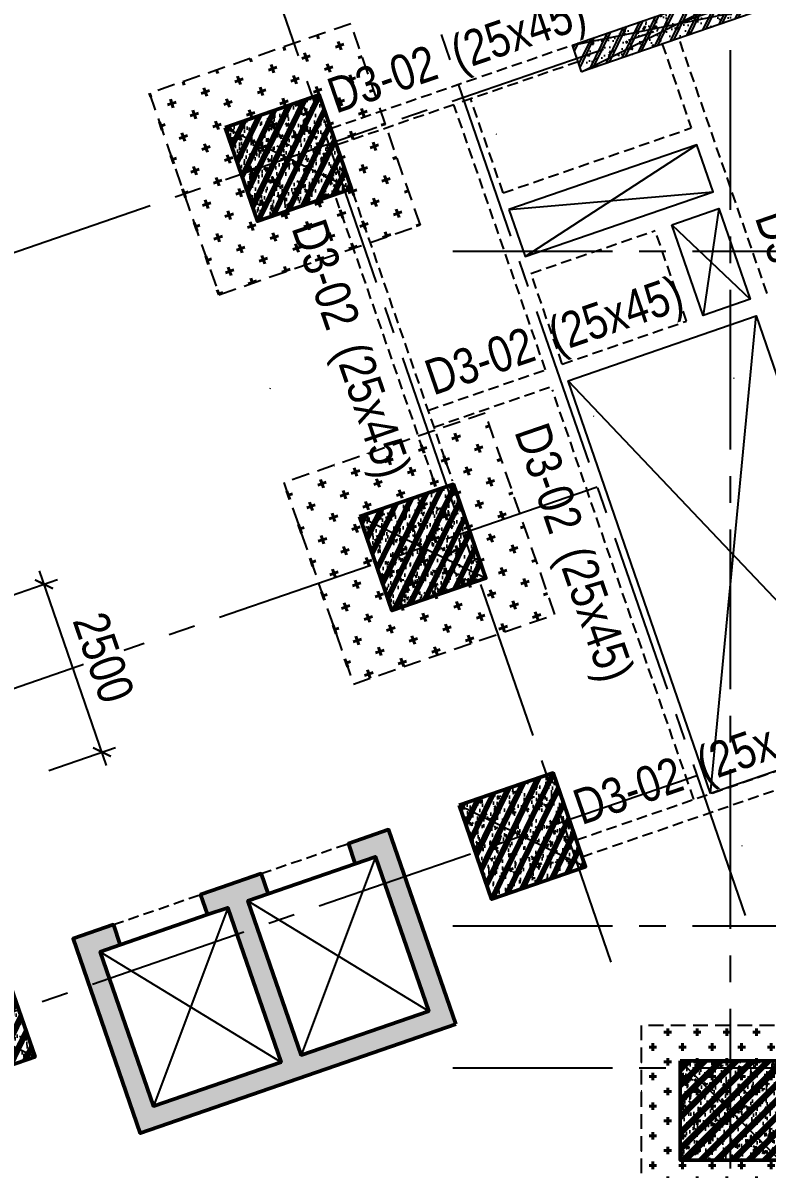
# Model space of a CAD drawing. Header units: millimetres. Extents: x -80883 to 1826631, y -376836 to 309394.
# Drawn here: x 1351132 to 1361608, y -328750 to -312610 of the extents above; entities that cross this region are included whole.
import ezdxf
from ezdxf.enums import TextEntityAlignment as Align

# ---------------------------------------------------------------- set-up
doc = ezdxf.new("R2010")
doc.units = ezdxf.units.MM
doc.header["$LTSCALE"] = 100
doc.header["$PDMODE"] = 32
doc.header["$PDSIZE"] = 2.5
for name, pattern in [('CENTER2', [1.125, 0.75, -0.125, 0.125, -0.125]), ('DASHED', [4.5, 3, -1.5]), ('HIDDEN', [0.375, 0.25, -0.125])]:
    doc.linetypes.add(name, pattern=pattern)
for name, color, linetype, lineweight in [('0-Hatch', 250, 'Continuous', 40), ('ccu12-Tencaukien', 9, 'Continuous', 15), ('KT-Net cot vach', 6, 'Continuous', 50), ('ST_MBDV Cot vach 220805$0$Xref_ST_MBDV Cot vach 30.7.2022$0$KT-Net cot vach', 6, 'Continuous', 50)]:
    doc.layers.add(name, color=color, linetype=linetype, lineweight=lineweight)
for name, color, linetype in [('0-khuat', 3, 'HIDDEN'), ('ccu11-Khuat', 9, 'DASHED'), ('ccu11-Manh', 8, 'Continuous'), ('ccu11-Thay', 7, 'Continuous'), ('ccu12-Manh', 8, 'Continuous'), ('ccu12-Text', 31, 'Continuous'), ('ccu12-Truc', 13, 'CENTER2'), ('KC2-DIM', 251, 'Continuous'), ('KT-Hatch', 251, 'Continuous'), ('Xref_ST_MBDV Cot vach 30.7.2022|Xref_ST_MBDV Cot vach 30.7.2022|Xref_ST_MBDV Cot vach 30.7.2022|Xref_ST_MBDV Cot vach 30.7.2022|KC-Betong', 6, 'Continuous')]:
    doc.layers.add(name, color=color, linetype=linetype)
doc.styles.add('Arial Narrow', font='ARIALN.TTF')
doc.dimstyles.new('ccu12-200', dxfattribs={"dimscale": 200, "dimtxt": 2.5, "dimasz": 1, "dimexe": 1, "dimexo": 2, "dimgap": 1, "dimtad": 1, "dimdec": 0, "dimrnd": 5, "dimdsep": 46, "dimtxsty": 'Arial Narrow', "dimblk": 'ARCHTICK', "dimcen": -1, "dimdle": 1, "dimclrd": 256, "dimclre": 256, "dimclrt": 3, "dimadec": 0, "dimazin": 2, "dimtfac": 0.1, "dimtdec": 0, "dimtmove": 0, "dimatfit": 1, "dimldrblk": 'ARCHTICK', "dimfxl": 1, "dimtvp": 0.8333333333333334, "dimtolj": 1, "dimtzin": 12, "dimarcsym": 0})

# ---------------------------------------------------------------- blocks, each defined once
blk = doc.blocks.new('Grid-ST-flat-3')
at = {"layer": 'ccu12-Truc', "ltscale": 30}
for p, q in [((354060.2251921427, -35261.67722702224), (370215.9049475128, -82056.07930523856)), ((352169.7243788355, -35914.36909527634), (368325.4041342058, -82708.77117349271)), ((377787.2916931124, -66547.80383867014), (314639.543147344, -88349.44587364572)), ((369999.3874795342, -69862.92378625314), (369999.3874795342, -104409.5824195731)), ((366096.2468389632, -72696.27186137123), (425824.0468604062, -72696.27186137007)), ((368131.1051668772, -76017.52440288517), (316532.349566273, -93831.89823189395)), ((369534.392683656, -80082.1011514843), (317935.6370837545, -97896.47498025041)), ((366096.2468389795, -82196.27186137065), (425824.0468603974, -82196.27186136972)), ((366096.2468389806, -84196.27186137141), (425824.046860399, -84196.27186136867))]:
    blk.add_line(p, q, dxfattribs=at)
blk = doc.blocks.new('LOI-KD-PN')
at = {"layer": 'KT-Hatch'}
h = blk.add_hatch(dxfattribs=at)
h.set_pattern_fill('BTCT', color=256, scale=40, angle=-70.9528620460035)
h.set_pattern_definition([(339.0471379539965, (-24757.93628041632, -32875.87870174611), (69.90338528047701, -279.3877533547662), [29.99999999999986, -329.9999999999978]), (284.0471379539965, (-24757.93628041632, -32875.87870174611), (266.2915946709811, 150.6518396180941), [23.99999999999998, -263.9999999999996]), (29.49853795399646, (-24752.11099682283, -32899.16101321549), (336.1948768307957, -128.7361747717526), [25.49607599999999, -280.4568447999998]), (335.2313379539966, (-24682.31624788418, -32849.771027015), (76.73314454503657, -425.1305970221304), [45, -495]), (25.6827379539964, (-24675.92184145399, -32885.19858062902), (490.3234749361438, -226.2363583837528), [38.24411519999997, -420.6851999999998]), (280.2313379539964, (-24682.31624788418, -32849.771027015), (490.3236516953235, -226.2359755744279), [35.99999999999994, -395.9999999999995]), (310.0471379539965, (-24688.16741865175, -32894.10796196375), (-74.31099224333833, -278.2478686892407), [30, -330]), (255.0471379539965, (-24688.16741865175, -32894.10796196375), (305.9413376994765, 2.662340959559032), [24, -264]), (0.4985379539964835, (-24694.36001613969, -32917.29528043285), (231.6301287124563, -275.5857060422185), [25.496076, -280.4568447999999]), (326.5471379539965, (-24757.93628041632, -32875.87870174611), (127.4545480190627, 38.85777900570818), [0, -260.7999999999999, 0, -267.9999999999999, 0, -264.9999999999999]), (296.5471379539965, (-24757.93628041632, -32875.87870174611), (183.4678019936752, -47.98077147784922), [0, -152.8, 0, -254.8, 0, -101]), (256.5471379539965, (-24787.04633774143, -32791.56236547302), (61.15631196729443, -204.7826262224386), [0, -99.9999999999995, 0, -311.999999999998, 0, -413.999999999998]), (246.5471379539965, (-24800.1001751069, -32753.752349207), (113.9778841873155, -207.4352439007965), [0, -129.9999999999991, 0, -207.1999999999991, 0, -293.9999999999981]), (334.0471379539965, (-24757.93628041632, -32875.87870174611), (65.64473241281162, 134.8731593255321), []), (334.0471379539965, (-24734.86013815063, -32942.71799888002), (65.64473241281162, 134.8731593255321), [])])
h.paths.add_polyline_path([(-6308.869921613485, -9184.98418606416), (-7255.273130617104, -6443.758006780699), (-7822.423374606762, -6639.565567264159), (-7724.5195943648, -6923.140689258988), (-7440.944472370204, -6825.236909017258), (-6690.348823850043, -8999.312844310945), (-8486.324596484192, -9619.370119175175), (-9236.920245003887, -7445.294183881546), (-8953.34512300929, -7347.390403639816), (-9051.248903250787, -7063.815281644987), (-9618.399147240445, -7259.622842128447), (-9901.974269235507, -7357.526622370176), (-9804.070488993544, -7641.101744364947), (-9520.495366998948, -7543.197964123276), (-8769.899718478788, -9717.273899416905), (-10565.87549111294, -10337.33117428113), (-11316.47113963263, -8163.255238987505), (-11032.89601763804, -8065.351458745776), (-11130.79979787953, -7781.776336750947), (-11697.95004186919, -7977.583897234348), (-10751.54683286604, -10718.81007651769)])
at = {"layer": 'ccu11-Khuat', "color": 6, "ltscale": 0.5}
for points, elevation in [([(-9051.25256760791, -7063.816542801389), (-7822.427037743386, -6639.566831955221)], -1.492553393741515e-05), ([(-11130.80346101616, -7781.777601442009), (-9901.974269235507, -7357.52662237006)], -2.081220072082427e-08)]:
    blk.add_lwpolyline(points, dxfattribs=dict(at, elevation=elevation))
at = {"layer": 'KC2-DIM', "color": 252, "ltscale": 0.5, "elevation": -2.081220072082427e-08}
for points in [[(-7440.944472370204, -6825.236909017258), (-8486.324596484192, -9619.370119175117)], [(-9520.495366998948, -7543.197964123276), (-10565.87549111294, -10337.33117428113)], [(-9236.920245003887, -7445.294183881488), (-6690.348823850043, -8999.312844310887)], [(-11316.47113963263, -8163.255238987505), (-8769.899718478788, -9717.273899416905)]]:
    blk.add_lwpolyline(points, dxfattribs=at)
at = {"layer": 'ST_MBDV Cot vach 220805$0$Xref_ST_MBDV Cot vach 30.7.2022$0$KT-Net cot vach', "elevation": -2.081220072082427e-08}
blk.add_lwpolyline([(-6308.869921613485, -9184.98418606416), (-7255.273130617104, -6443.758006780699), (-7822.423374606762, -6639.565567264159), (-7724.5195943648, -6923.140689258988), (-7440.944472370204, -6825.236909017258), (-6690.348823850043, -8999.312844310945), (-8486.324596484192, -9619.370119175175), (-9236.920245003887, -7445.294183881546), (-8953.34512300929, -7347.390403639816), (-9051.248903250787, -7063.815281644987), (-9618.399147240445, -7259.622842128447), (-9901.974269235507, -7357.526622370176), (-9804.070488993544, -7641.101744364947), (-9520.495366998948, -7543.197964123276), (-8769.899718478788, -9717.273899416905), (-10565.87549111294, -10337.33117428113), (-11316.47113963263, -8163.255238987505), (-11032.89601763804, -8065.351458745776), (-11130.79979787953, -7781.776336750947), (-11697.95004186919, -7977.583897234348), (-10751.54683286604, -10718.81007651769)], close=True, dxfattribs=at)
at = {"layer": 'ST_MBDV Cot vach 220805$0$Xref_ST_MBDV Cot vach 30.7.2022$0$KT-Net cot vach', "color": 6, "elevation": -2.081220072082427e-08}
for points in [[(-8953.348786145682, -7347.39166833082), (-7724.5195943648, -6923.140689258988)], [(-11032.89968077466, -8065.352723436838), (-9804.070488993544, -7641.101744364889)]]:
    blk.add_lwpolyline(points, dxfattribs=at)
blk = doc.blocks.new('*U151')
h = blk.add_hatch()
h.set_pattern_fill('VATLIEU04', color=250, scale=40, style=0, pattern_type=2)
h.set_pattern_definition([(49.99999999999999, (550, -550), (286.9040730403014, -25.10085399303804), [30, -330]), (355, (550, -550), (-55.50053344520001, 300.8768534800047), [24, -264]), (100.4514, (573.908672, -552.091736), (231.4037526856086, 275.7758168243814), [25.496076, -280.4568448]), (46.18420000000001, (550, -470), (426.8964194502578, -66.20760573160723), [45, -495]), (96.6356, (585.574698, -475.5173228), (373.8650822194813, 389.6471483601767), [38.2441152, -420.6852]), (351.1842, (550, -470), (373.8647780534509, 389.6474403701299), [36, -396]), (21, (590, -490), (238.7628208473847, -161.0475562661355), [30, -330]), (326.0000000000001, (590, -490), (97.32613276863269, 290.0600180187412), [24, -264]), (71.4514, (609.8968932, -503.4206424), (336.089051432596, 129.012198683981), [25.496076, -280.4568448]), (37.50000000000001, (550, -550), (4.863942126916267, 133.1575415325246), [0, -260.8, 0, -268, 0, -265]), (7.499999999999999, (550, -550), (105.2278149768594, 157.7646847529441), [0, -152.8, 0, -254.8, 0, -101]), (327.5, (460.8, -550), (213.5289744689636, -9.021948693751902), [0, -100, 0, -312, 0, -414]), (317.5, (420.8, -550), (233.2744677369545, 40.04199293292709), [0, -130, 0, -207.2, 0, -294]), (45, (550, -550), (-120.2081528017131, 120.2081528017131), []), (45, (550, -501), (-120.2081528017131, 120.2081528017131), [])])
h.paths.add_polyline_path([(-475, 475), (1025, 475), (1025, -1025), (-475, -1025)])
at = {"color": 6, "ltscale": 0.25}
blk.add_lwpolyline([(-475, 475), (1025, 475), (1025, -1025), (-475, -1025)], close=True, dxfattribs=at)
at = {"layer": 'Defpoints', "linetype": 'ByBlock', "ltscale": 30}
for p, q in [((1025, 475), (-475, -1025)), ((-475, 475), (1025, -1025))]:
    blk.add_line(p, q, dxfattribs=at)
blk = doc.blocks.new('*U150')
h = blk.add_hatch()
h.set_pattern_fill('VATLIEU04', color=250, scale=40, style=0, pattern_type=2)
h.set_pattern_definition([(49.99999999999999, (-549.9999999999709, 3049.999999999996), (286.9040730403014, -25.10085399303804), [30, -330]), (355, (-549.9999999999709, 3049.999999999996), (-55.50053344520001, 300.8768534800047), [24, -264]), (100.4514, (-526.0913279999709, 3047.908263999996), (231.4037526856086, 275.7758168243814), [25.496076, -280.4568448]), (46.18420000000001, (-549.9999999999709, 3129.999999999996), (426.8964194502578, -66.20760573160723), [45, -495]), (96.6356, (-514.4253019999708, 3124.482677199996), (373.8650822194813, 389.6471483601767), [38.2441152, -420.6852]), (351.1842, (-549.9999999999709, 3129.999999999996), (373.8647780534509, 389.6474403701299), [36, -396]), (21, (-509.9999999999709, 3109.999999999996), (238.7628208473847, -161.0475562661355), [30, -330]), (326.0000000000001, (-509.9999999999709, 3109.999999999996), (97.32613276863269, 290.0600180187412), [24, -264]), (71.4514, (-490.1031067999709, 3096.579357599996), (336.089051432596, 129.012198683981), [25.496076, -280.4568448]), (37.50000000000001, (-549.9999999999709, 3049.999999999996), (4.863942126916267, 133.1575415325246), [0, -260.8, 0, -268, 0, -265]), (7.499999999999999, (-549.9999999999709, 3049.999999999996), (105.2278149768594, 157.7646847529441), [0, -152.8, 0, -254.8, 0, -101]), (327.5, (-639.1999999999709, 3049.999999999996), (213.5289744689636, -9.021948693751902), [0, -100, 0, -312, 0, -414]), (317.5, (-679.1999999999709, 3049.999999999996), (233.2744677369545, 40.04199293292709), [0, -130, 0, -207.2, 0, -294]), (45, (-549.9999999999709, 3049.999999999996), (-120.2081528017131, 120.2081528017131), []), (45, (-549.9999999999709, 3098.999999999996), (-120.2081528017131, 120.2081528017131), [])])
h.paths.add_polyline_path([(-475, -474.9999999999998), (-75, -475.0000000000038), (-74.9999999999709, 2524.999999999996), (-474.9999999999709, 2525)])
at = {"color": 6, "ltscale": 0.25}
blk.add_lwpolyline([(-475, -474.9999999999998), (-75, -475.0000000000038), (-74.9999999999709, 2524.999999999996), (-474.9999999999709, 2525)], close=True, dxfattribs=at)
at = {"layer": 'Defpoints', "linetype": 'ByBlock', "ltscale": 30}
for p, q in [((-75, -475.0000000000038), (-474.9999999999709, 2525)), ((-475, -474.9999999999998), (-74.9999999999709, 2524.999999999996))]:
    blk.add_line(p, q, dxfattribs=at)
blk = doc.blocks.new('MBDVCOTVACH-T2-T6-PN')
at = {"layer": 'KT-Net cot vach', "xscale": 0.9333333333333333, "yscale": 0.9333333333333333, "zscale": 0.9333333333333333, "rotation": 19.04713795399666}
for p in [(54491.68851601868, -13605.0635552578), (56384.49502914399, -19087.51638321928), (57787.78245082614, -23152.09266241599), (50036.72905755276, -25828.12984658178)]:
    blk.add_blockref('*U151', p, dxfattribs=at)
at = {"layer": 'KT-Net cot vach', "xscale": 0.9333333333333333, "yscale": 0.9333333333333333, "zscale": 0.9333333333333333}
blk.add_blockref('*U151', (60780.13856793079, -26919.94949445577), dxfattribs=at)
at = {"layer": 'Xref_ST_MBDV Cot vach 30.7.2022|Xref_ST_MBDV Cot vach 30.7.2022|Xref_ST_MBDV Cot vach 30.7.2022|Xref_ST_MBDV Cot vach 30.7.2022|KC-Betong', "linetype": 'ByBlock', "xscale": -0.9999999999999989, "rotation": 289.0471379532163}
blk.add_blockref('*U150', (59241.89047800889, -11945.67000419629), dxfattribs=at)
blk = doc.blocks.new('*U693')
at = {"layer": 'ccu12-Tencaukien', "color": 8, "ltscale": 10000}
blk.add_line((360.6565736538532, -155.3215232637356), (354.4065714950475, -155.3215232637356), dxfattribs=at)
at = {"layer": 'ccu12-Text', "color": 2, "style": 'Arial Narrow', "width": 0.8}
blk.add_attdef('SH', text='', height=300, dxfattribs=at).set_placement((275.6048113084853, 5.864471777974813), align=Align.BOTTOM_RIGHT)
at = {"layer": 'ccu12-Text', "color": 31, "style": 'Arial Narrow', "width": 0.8}
for tag, p in [('(', (507.5315725744504, -75.41116959831947)), ('KT', (632.605666770517, -75.41116959831947)), (')', (962.8971199221714, -75.41116959831947))]:
    blk.add_attdef(tag, text='', height=250, dxfattribs=at).set_placement(p, align=Align.BOTTOM_LEFT)
blk = doc.blocks.new('MBKC-T3-PN')
at = {"layer": 'ccu11-Khuat', "ltscale": 0.5}
for p, q in [((61558.627097741, -15668.39530091808, 1.470225069615539e-08), (60318.52392072976, -12076.476669344, 1.470225069615539e-08)), ((55414.48408806371, -13346.46135400923, 1.470225069615539e-08), (58817.38555967016, -12171.61598851287, 1.470225069615539e-08)), ((60082.21131769568, -12158.0631533484, 1.470225069615539e-08), (60490.14381008549, -13339.62637807318, 1.470225069615539e-08)), ((58898.95896343933, -12407.89070506906, 1.470225069615539e-08), (57197.50802297541, -12995.31345847622, 1.470225069615539e-08)), ((58439.30074978946, -16745.3368856507, 1.470225069615539e-08), (57150.25240883045, -13011.6501601864, 1.470225069615539e-08)), ((57843.44267022377, -14253.39499005949, 1.470225069615539e-08), (57386.56410217751, -12930.06104574457, 1.470225069615539e-08)), ((55488.1868349826, -14325.99790990347, 1.470225069615539e-08), (56891.47435171483, -18390.5746585186, 1.470225069615539e-08)), ((55724.49943664484, -14244.41142636869, 1.470225069615539e-08), (57127.78695337707, -18308.98817498382, 1.470225069615539e-08)), ((58675.61335175764, -16663.75040201063, 1.470225069615539e-08), (58235.05779252248, -15387.69548189809, 1.470225069615539e-08)), ((56785.1123454771, -17316.44233691494, 1.470225069615539e-08), (58439.30074978946, -16745.33688565076, 1.470225069615539e-08)), ((56866.69882900827, -17552.75493857864, 1.470225069615539e-08), (58520.88723326987, -16981.64948733203, 1.470225069615539e-08)), ((60527.86993656424, -22794.99257512763, 1.470225069615539e-08), (58537.21581631619, -17028.9446985359, 1.470225069615539e-08)), ((58873.73814879521, -23366.0784705304, 1.470225069615539e-08), (63486.80449040607, -21773.42597347358, 1.470225069615539e-08)), ((58955.32463232987, -23602.39107219275, 1.470225069615539e-08), (63486.8044904063, -22037.90615546209, 1.470225069615539e-08))]:
    blk.add_line(p, q, dxfattribs=at)
at = {"layer": 'ccu11-Khuat', "ltscale": 0.5, "elevation": 1.470225069615539e-08}
for points in [[(58898.96159434132, -12407.88979673787), (57386.56410217751, -12930.06104574451)], [(57150.25240883045, -13011.6501601864), (55496.07320250059, -13582.77304734115)], [(57843.44268598221, -14253.39498461888), (60490.14381040726, -13339.62637796218)], [(58235.05779252248, -15387.69548189809), (59983.77106026118, -14783.95549841161)], [(58675.61335175764, -16663.75040201063), (60424.3266194961, -16060.01041852398), (59983.77106026118, -14783.95549841161)]]:
    blk.add_lwpolyline(points, dxfattribs=at)
at = {"layer": 'ccu11-Manh', "color": 252, "ltscale": 0.5}
for p, q in [((58153.47130898805, -15151.38288023573, 1.470225069615539e-08), (60571.73029362038, -13575.9389797356, 1.470225069615539e-08)), ((57925.02915375819, -14489.7075917219, 1.470225069615539e-08), (60800.17244760622, -14237.61426464701, 1.470225069615539e-08)), ((60881.75893114088, -14473.92686630937, 1.470225069615539e-08), (60660.63922115858, -15978.42393498926, 1.470225069615539e-08)), ((60220.08366192365, -14702.36901487689, 1.470225069615539e-08), (61322.31449037581, -15749.98178642191, 1.470225069615539e-08))]:
    blk.add_line(p, q, dxfattribs=at)
at = {"layer": 'ccu11-Thay', "elevation": 1.470225069615539e-08}
blk.add_lwpolyline([(57925.02915375819, -14489.70759172185), (58153.47130898805, -15151.38288023573), (60800.17244760622, -14237.61426464701), (60571.73029362038, -13575.9389797356), (57925.02916919533, -14489.70758639229)], dxfattribs=at)
for points in [[(60220.08366192365, -14702.36901487689), (60881.75893114088, -14473.92686630937), (61322.31449037581, -15749.98178642191), (60660.63922115858, -15978.42393498926)], [(60764.23894999898, -22713.38661975134), (58757.19985070452, -16900.06299943721), (61403.90097388555, -15986.29438917787), (63410.94008861785, -21799.61800416256)]]:
    blk.add_lwpolyline(points, close=True, dxfattribs=at)
at = {"layer": 'ccu12-Manh', "ltscale": 0.5, "elevation": 1.470225069615539e-08}
for points in [[(60764.2389496339, -22713.38661869394), (61403.90097388532, -15986.29438917781)], [(58757.19985070452, -16900.06299943721), (63410.94008861785, -21799.61800416256)]]:
    blk.add_lwpolyline(points, dxfattribs=at)
blk = doc.blocks.new('MC3000X3000')
at = {"layer": '0-Hatch', "ltscale": 2}
h = blk.add_hatch(dxfattribs=at)
h.set_pattern_fill('CROSS', color=256, scale=1000, style=0)
h.set_pattern_definition([(360, (0, -4.656612873077393e-10), (250, 250), [125, -375]), (90, (62.5, -62.50000000046566), (-250, 250), [125, -375])])
h.paths.add_polyline_path([(7876789.000000002, 1547059), (7876789.000000002, 1550059), (7873789.000000002, 1550059), (7873789.000000002, 1547059)])
at = {"layer": '0-khuat', "ltscale": 10}
blk.add_lwpolyline([(7873789.000000002, 1547059), (7876789.000000002, 1547059), (7876789.000000002, 1550059), (7873789.000000002, 1550059)], close=True, dxfattribs=at)
blk = doc.blocks.new('MBKC-N-T3')
at = {"layer": '0-khuat', "linetype": 'HIDDEN', "ltscale": 10, "rotation": 109.0471379539969}
for p in [(4088615.372785043, -6952534.429600818), (4090508.176760036, -6958016.882802831)]:
    blk.add_blockref('MC3000X3000', p, dxfattribs=at)
at = {"layer": '0-khuat', "linetype": 'HIDDEN', "ltscale": 10, "xscale": 0.8333333333333395, "yscale": 0.8333333333333395, "zscale": 0.8333333333333395, "rotation": 90}
blk.add_blockref('MC3000X3000', (1351502.637806758, -6589967.449499353), dxfattribs=at)
blk = doc.blocks.new('_ARCHTICK')
at = {"color": 0, "linetype": 'ByBlock', "const_width": 0.15}
blk.add_lwpolyline([(-0.5, -0.5), (0.5, 0.5)], dxfattribs=at)
blk = doc.blocks.new('*D1172')
at = {"layer": 'Defpoints', "color": 0, "ltscale": 0.5, "transparency": 16777216}
for p in [(1351429.014865941, -320513.9597743627), (1350302.53883524, -320902.8733688498), (1351118.403394592, -323265.9994807604)]:
    blk.add_point(p, dxfattribs=at)
at = {"layer": 'KC2-DIM', "lineweight": -2, "ltscale": 0.5, "transparency": 16777216}
for p, q in [((1352310.148590042, -323066.135975226), (1351363.745701193, -320324.9096854098)), ((1350680.639013145, -320772.3350393534), (1351618.064954894, -320448.6906096145)), ((1351496.503572498, -323135.461151264), (1352433.929514247, -322811.816721525))]:
    blk.add_line(p, q, dxfattribs=at)
at = {"layer": 'KC2-DIM', "lineweight": -2, "ltscale": 0.5, "transparency": 16777216, "xscale": 200, "yscale": 200, "zscale": 200}
for p, rotation in [((1351429.014865941, -320513.9597743627), 109.0471312622807), ((1352244.879425294, -322877.0858862732), 289.0471312622807)]:
    blk.add_blockref('_ARCHTICK', p, dxfattribs=dict(at, rotation=rotation))
at = {"layer": 'KC2-DIM', "color": 3, "ltscale": 0.5, "transparency": 16777216, "insert": (1352267.306906434, -321546.9419844405), "char_height": 500, "attachment_point": 5, "rotation": 289.0471312622807, "style": 'Arial Narrow', "bg_fill": 3, "box_fill_scale": 1.1, "bg_fill_color": 256, "bg_fill_true_color": 13158600, "bg_fill_transparency": 0}
blk.add_mtext('\\A1;2500', dxfattribs=at)

msp = doc.modelspace()

# ---------------------------------------------------------------- block references
for name, p in [('Grid-ST-flat-3', (991086.621342859, -243129.7985158589)), ('MBKC-N-T3', (1300049.20417807, -300749.4537652719))]:
    msp.add_blockref(name, p)
at = {"layer": 'ccu12-Tencaukien', "extrusion": (4.376655619254604e-07, -9.80437330037572e-07, 0.9999999999994236)}
ref = msp.add_blockref('*U693', (1357289.174823693, -313688.3343759037, -0.2060917978205354), dxfattribs=dict(at, xscale=1.815893337873054, yscale=1.815893337873054, zscale=1.815893337873054, rotation=339.469833737933))
ref.add_attrib('KT', '(25x45)', dxfattribs={"color": 31, "extrusion": (4.376655619254604e-07, -9.80437330037572e-07, 0.9999999999994236), "height": 499.9999999999999, "rotation": 19.02100700350106, "style": 'Arial Narrow'}).set_placement((1357315.35458363, -313431.374416944, 0.9013769278097965), align=Align.BOTTOM_LEFT)
ref.add_attrib('SH', 'D3-02', dxfattribs={"color": 2, "extrusion": (4.376655619254604e-07, -9.80437330037572e-07, 0.9999999999994236), "height": 499.9999999999999, "rotation": 19.02100700350106, "style": 'Arial Narrow'}).set_placement((1357060.31783791, -313522.7735770649, 0.9015880099806107), align=Align.BOTTOM_RIGHT)
at = {"layer": 'ccu12-Tencaukien', "extrusion": (-9.80437330037572e-07, -4.376655619254602e-07, 0.9999999999994236)}
ref = msp.add_blockref('*U693', (1355108.524625957, -317246.7540824109, -2.297617427535458), dxfattribs=dict(at, xscale=1.815893337873054, yscale=1.815893337873054, zscale=1.815893337873054, rotation=249.4698337379082))
ref.add_attrib('KT', '(25x45)', dxfattribs={"color": 31, "extrusion": (-9.80437330037572e-07, -4.376655619254602e-07, 0.9999999999994236), "height": 499.9999999999999, "rotation": 289.0210070006092, "style": 'Arial Narrow'}).set_placement((1355365.484584917, -317272.9338423474, -1.190148701905126), align=Align.BOTTOM_LEFT)
ref.add_attrib('SH', 'D3-02', dxfattribs={"color": 2, "extrusion": (-9.80437330037572e-07, -4.376655619254602e-07, 0.9999999999994236), "height": 499.9999999999999, "rotation": 289.0210070006092, "style": 'Arial Narrow'}).set_placement((1355274.085424797, -317017.8970966272, -1.189937619734311), align=Align.BOTTOM_RIGHT)
ref = msp.add_blockref('*U693', (1361632.199489227, -317100.2293103181, -2.304457671199193), dxfattribs=dict(at, xscale=1.815893337873054, yscale=1.815893337873054, zscale=1.815893337873054, rotation=249.4698337379082))
ref.add_attrib('KT', '(25x45)', dxfattribs={"color": 31, "extrusion": (-9.80437330037572e-07, -4.376655619254602e-07, 0.9999999999994236), "height": 499.9999999999999, "rotation": 289.0210070006092, "style": 'Arial Narrow'}).set_placement((1361889.159448188, -317126.4090702545, -1.196988945568861), align=Align.BOTTOM_LEFT)
ref.add_attrib('SH', 'D3-02', dxfattribs={"color": 2, "extrusion": (-9.80437330037572e-07, -4.376655619254602e-07, 0.9999999999994236), "height": 499.9999999999999, "rotation": 289.0210070006092, "style": 'Arial Narrow'}).set_placement((1361797.760288068, -316871.3723245342, -1.196777863398047), align=Align.BOTTOM_RIGHT)
at = {"layer": 'ccu12-Tencaukien', "extrusion": (4.376655619254604e-07, -9.80437330037572e-07, 0.9999999999994236)}
ref = msp.add_blockref('*U693', (1358659.803302949, -317658.3152822035, -0.201599603456896), dxfattribs=dict(at, xscale=1.815893337873054, yscale=1.815893337873054, zscale=1.815893337873054, rotation=339.469833737933))
ref.add_attrib('KT', '(25x45)', dxfattribs={"color": 31, "extrusion": (4.376655619254604e-07, -9.80437330037572e-07, 0.9999999999994236), "height": 499.9999999999999, "rotation": 19.02100700350106, "style": 'Arial Narrow'}).set_placement((1358685.983062885, -317401.3553232438, 0.9058691221734361), align=Align.BOTTOM_LEFT)
ref.add_attrib('SH', 'D3-02', dxfattribs={"color": 2, "extrusion": (4.376655619254604e-07, -9.80437330037572e-07, 0.9999999999994236), "height": 499.9999999999999, "rotation": 19.02100700350106, "style": 'Arial Narrow'}).set_placement((1358430.946317165, -317492.7544833646, 0.9060802043442501), align=Align.BOTTOM_RIGHT)
at = {"layer": 'ccu12-Tencaukien', "extrusion": (-9.80437330037572e-07, -4.376655619254602e-07, 0.9999999999994236)}
ref = msp.add_blockref('*U693', (1358247.332889372, -320115.9057627963, -2.299819163898336), dxfattribs=dict(at, xscale=1.815893337873054, yscale=1.815893337873054, zscale=1.815893337873054, rotation=249.4698337379082))
ref.add_attrib('KT', '(25x45)', dxfattribs={"color": 31, "extrusion": (-9.80437330037572e-07, -4.376655619254602e-07, 0.9999999999994236), "height": 499.9999999999999, "rotation": 289.0210070006092, "style": 'Arial Narrow'}).set_placement((1358504.292848332, -320142.0855227326, -1.192350438268003), align=Align.BOTTOM_LEFT)
ref.add_attrib('SH', 'D3-02', dxfattribs={"color": 2, "extrusion": (-9.80437330037572e-07, -4.376655619254602e-07, 0.9999999999994236), "height": 499.9999999999999, "rotation": 289.0210070006092, "style": 'Arial Narrow'}).set_placement((1358412.893688213, -319887.0487770123, -1.192139356097189), align=Align.BOTTOM_RIGHT)
at = {"layer": 'ccu12-Tencaukien', "extrusion": (4.376655619254604e-07, -9.80437330037572e-07, 0.9999999999994236)}
ref = msp.add_blockref('*U693', (1360748.428836587, -323707.9515136274, -0.1947541947946249), dxfattribs=dict(at, xscale=1.815893337873054, yscale=1.815893337873054, zscale=1.815893337873054, rotation=339.469833737933))
ref.add_attrib('KT', '(25x45)', dxfattribs={"color": 31, "extrusion": (4.376655619254604e-07, -9.80437330037572e-07, 0.9999999999994236), "height": 499.9999999999999, "rotation": 19.02100700350106, "style": 'Arial Narrow'}).set_placement((1360774.608596523, -323450.9915546677, 0.9127145308357067), align=Align.BOTTOM_LEFT)
ref.add_attrib('SH', 'D3-02', dxfattribs={"color": 2, "extrusion": (4.376655619254604e-07, -9.80437330037572e-07, 0.9999999999994236), "height": 499.9999999999999, "rotation": 19.02100700350106, "style": 'Arial Narrow'}).set_placement((1360519.571850803, -323542.3907147888, 0.9129256130065214), align=Align.BOTTOM_RIGHT)
at = {"layer": 'KC2-DIM', "ltscale": 0.5}
msp.add_blockref('MBKC-T3-PN', (1300049.20417807, -300749.4537652719), dxfattribs=at)
at = {"layer": 'KC2-DIM'}
for name, p in [('MBDVCOTVACH-T2-T6-PN', (1300049.20417807, -300749.4537652719)), ('LOI-KD-PN', (1363536.008668475, -317526.0699320373))]:
    msp.add_blockref(name, p, dxfattribs=at)

# ---------------------------------------------------------------- next in the draw order: dimensions: what is measured, and where the dimension line sits
at = {"layer": 'KC2-DIM', "ltscale": 0.5}
dim = msp.add_aligned_dim(p1=(1351118.403394592, -323265.9994807602), p2=(1350302.538835239, -320902.8733688497), distance=-1191.72229639415, dimstyle='ccu12-200', override={"dimfxl": 150, "dimtfill": 1}, dxfattribs=at)
dim.commit()
dim.dimension.update_dxf_attribs({"geometry": '*D1172', "text_midpoint": (1352267.306906434, -321546.9419844405)})

doc.saveas('drawing.dxf')
